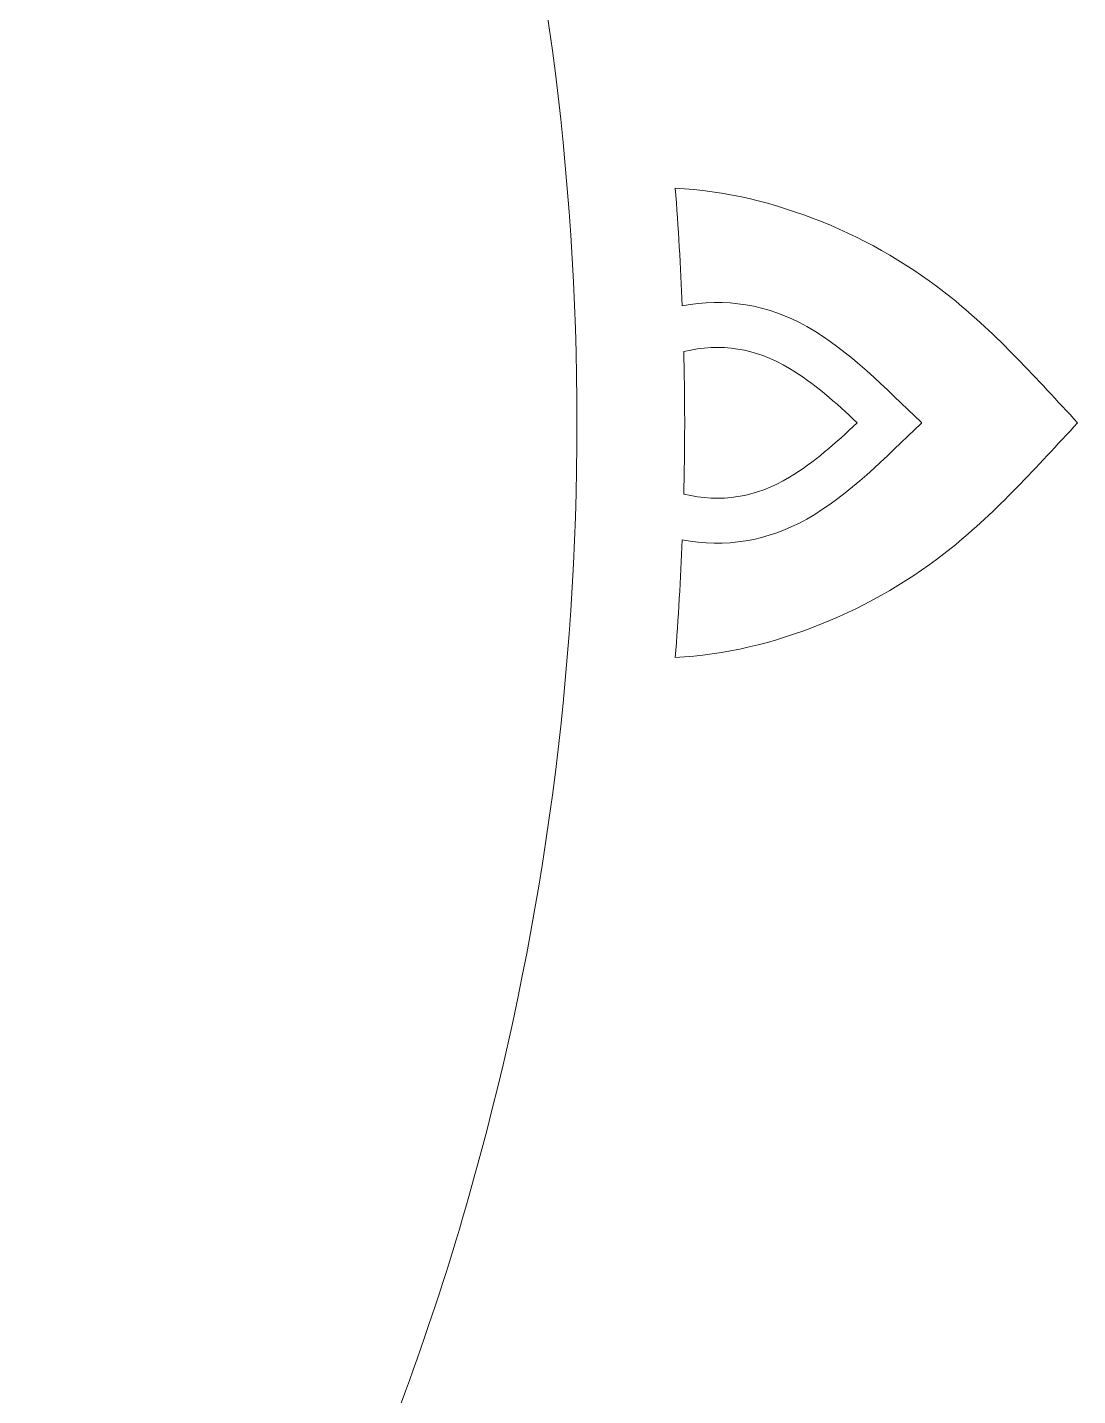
# Model space of a CAD drawing. Extents: x 229 to 382, y -181 to -29.
# Drawn here: x 354.04 to 376.61, y -125.82 to -96.4 of the extents above; entities that cross this region are included whole.
import ezdxf

# ---------------------------------------------------------------- set-up
doc = ezdxf.new("R2010")
doc.units = 0
doc.header["$MEASUREMENT"] = 0
doc.layers.add('Layer 1', color=7, linetype='Continuous', lineweight=0)

# ---------------------------------------------------------------- blocks, each defined once
blk = doc.blocks.new('Block_0')
at = {"layer": 'Layer 1'}
for points, knots in [([(357.727, -135.223), (357.727, -135.223), (357.727, -135.223), (357.727, -135.223), (355.014, -139.922), (351.761, -144.119), (348.093, -147.785), (348.093, -147.785), (348.092, -147.784), (348.092, -147.784), (344.426, -151.451), (340.23, -154.705), (335.531, -157.419), (335.531, -157.419), (335.531, -157.419), (335.531, -157.419), (330.831, -160.132), (325.915, -162.142), (320.907, -163.483), (320.907, -163.483), (320.906, -163.479), (320.906, -163.479), (315.897, -164.822), (310.637, -165.543), (305.21, -165.543), (299.783, -165.543), (294.523, -164.822), (289.514, -163.479), (289.514, -163.479), (289.514, -163.482), (289.514, -163.482), (284.504, -162.141), (279.589, -160.132), (274.889, -157.419), (274.889, -157.419), (274.889, -157.419), (274.889, -157.419), (270.235, -154.731), (266.023, -151.493), (262.315, -147.797), (262.315, -147.797), (262.327, -147.785), (262.327, -147.785), (258.659, -144.119), (255.406, -139.922), (252.693, -135.223), (252.693, -135.223), (252.693, -135.223), (252.693, -135.223), (250.006, -130.568), (247.977, -125.657), (246.614, -120.603), (246.614, -120.603), (246.633, -120.598), (246.633, -120.598), (245.29, -115.589), (244.569, -110.329), (244.569, -104.902), (244.569, -99.475), (245.29, -94.215), (246.633, -89.206), (246.633, -89.206), (246.614, -89.201), (246.614, -89.201), (247.977, -84.147), (250.006, -79.236), (252.693, -74.581), (252.693, -74.581), (252.693, -74.581), (252.693, -74.581), (255.381, -69.927), (258.619, -65.715), (262.315, -62.007), (266.023, -58.311), (270.235, -55.073), (274.889, -52.385), (274.889, -52.385), (274.89, -52.385), (274.89, -52.385), (279.545, -49.698), (284.454, -47.666), (289.508, -46.302), (289.508, -46.302), (289.514, -46.325), (289.514, -46.325), (294.523, -44.982), (299.783, -44.261), (305.21, -44.261), (310.637, -44.261), (315.897, -44.982), (320.906, -46.325), (320.906, -46.325), (320.912, -46.303), (320.912, -46.303), (325.966, -47.666), (330.876, -49.698), (335.531, -52.385), (335.531, -52.385), (335.531, -52.385), (335.531, -52.385), (340.23, -55.099), (344.426, -58.353), (348.091, -62.021), (348.091, -62.021), (348.105, -62.007), (348.105, -62.007), (351.801, -65.715), (355.039, -69.927), (357.727, -74.581), (357.727, -74.581), (357.727, -74.581), (357.727, -74.581), (360.44, -79.281), (362.446, -84.197), (363.787, -89.206), (363.787, -89.206), (363.787, -89.206), (363.787, -89.206), (365.13, -94.215), (365.851, -99.475), (365.851, -104.902), (365.851, -110.329), (365.13, -115.589), (363.787, -120.598), (363.787, -120.598), (363.787, -120.598), (363.787, -120.598), (362.446, -125.607), (360.44, -130.523), (357.727, -135.223)], [0, 0, 0, 0, 1, 1, 1, 2, 2, 2, 3, 3, 3, 4, 4, 4, 5, 5, 5, 6, 6, 6, 7, 7, 7, 8, 8, 8, 9, 9, 9, 10, 10, 10, 11, 11, 11, 12, 12, 12, 13, 13, 13, 14, 14, 14, 15, 15, 15, 16, 16, 16, 17, 17, 17, 18, 18, 18, 19, 19, 19, 20, 20, 20, 21, 21, 21, 22, 22, 22, 23, 23, 23, 24, 24, 24, 25, 25, 25, 26, 26, 26, 27, 27, 27, 28, 28, 28, 29, 29, 29, 30, 30, 30, 31, 31, 31, 32, 32, 32, 33, 33, 33, 34, 34, 34, 35, 35, 35, 36, 36, 36, 37, 37, 37, 38, 38, 38, 39, 39, 39, 40, 40, 40, 41, 41, 41, 42, 42, 42, 43, 43, 43, 43]), ([(373.888, -102.204), (374.883, -103.008), (375.738, -103.964), (376.608, -104.902), (375.738, -105.84), (374.883, -106.796), (373.888, -107.6), (372.268, -108.909), (370.063, -109.849), (367.964, -109.945), (368.03, -109.105), (368.078, -108.262), (368.111, -107.416), (369.029, -107.597), (369.951, -107.445), (370.787, -106.972), (371.721, -106.444), (372.474, -105.645), (373.246, -104.914), (373.25, -104.91), (373.253, -104.906), (373.256, -104.902), (373.253, -104.898), (373.25, -104.894), (373.246, -104.89), (372.474, -104.159), (371.721, -103.36), (370.787, -102.832), (369.951, -102.359), (369.029, -102.207), (368.111, -102.388), (368.078, -101.542), (368.03, -100.699), (367.964, -99.859), (370.063, -99.955), (372.268, -100.895), (373.888, -102.204)], [0, 0, 0, 0, 1, 1, 1, 2, 2, 2, 3, 3, 3, 4, 4, 4, 5, 5, 5, 6, 6, 6, 7, 7, 7, 8, 8, 8, 9, 9, 9, 10, 10, 10, 11, 11, 11, 12, 12, 12, 12]), ([(368.146, -103.37), (368.937, -103.178), (369.693, -103.296), (370.414, -103.731), (370.948, -104.053), (371.416, -104.47), (371.869, -104.902), (371.416, -105.334), (370.948, -105.751), (370.414, -106.073), (369.693, -106.508), (368.937, -106.626), (368.146, -106.434), (368.158, -105.924), (368.165, -105.414), (368.165, -104.902), (368.165, -104.39), (368.158, -103.88), (368.146, -103.37)], [0, 0, 0, 0, 1, 1, 1, 2, 2, 2, 3, 3, 3, 4, 4, 4, 5, 5, 5, 6, 6, 6, 6])]:
    blk.add_open_spline(points, degree=3, knots=knots, dxfattribs=at)

msp = doc.modelspace()

# ---------------------------------------------------------------- block references
at = {"layer": 'Layer 1'}
msp.add_blockref('Block_0', (0, 0), dxfattribs=at)

doc.saveas('drawing.dxf')
